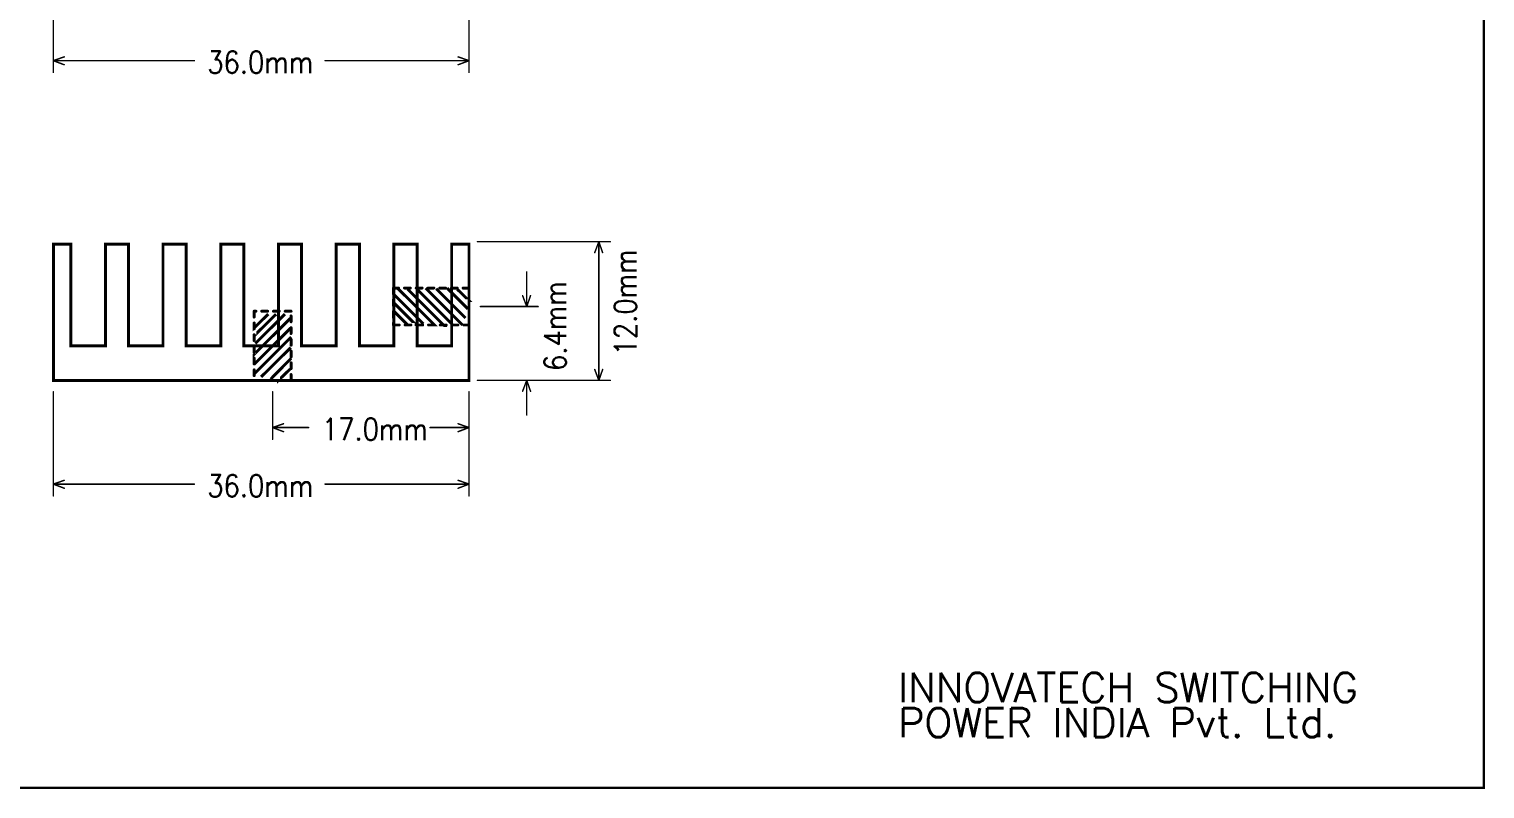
# Model space of a CAD drawing. Extents: x 2.21 to 9.98, y 0.91 to 8.6.
# Drawn here: x 5.013 to 9.98, y 0.913 to 3.506 of the extents above; entities that cross this region are included whole.
import ezdxf

# ---------------------------------------------------------------- set-up
doc = ezdxf.new("R2010")
doc.units = 0
doc.header["$LTSCALE"] = 25
doc.layers.get('0').update_dxf_attribs({"linetype": 'CONTINUOUS'})
doc.styles.get("Standard").update_dxf_attribs({"font": 'simplex'})

# ---------------------------------------------------------------- blocks, each defined once
blk = doc.blocks.new('DISC')
at = {"color": 0, "const_width": 0.5}
blk.add_lwpolyline([(0, 0.25, 1), (0, -0.25, 1)], format="xyb", close=True, dxfattribs=at)

msp = doc.modelspace()

# ---------------------------------------------------------------- linework, layer by layer
at = {"color": 1, "const_width": 0.008}
msp.add_lwpolyline([(2.209, 0.917), (9.976, 0.917), (9.976, 8.596), (2.209, 8.596), (2.209, 0.917)], dxfattribs=at)
at = {"color": 3}
for points, const_width in [([(5.096, 3.898), (5.096, 3.358)], 0.005), ([(6.514, 3.898), (6.514, 3.358)], 0.005), ([(5.096, 3.398), (5.133, 3.411)], 0.005), ([(5.096, 3.398), (5.577, 3.398)], 0.005), ([(5.096, 3.398), (5.133, 3.384)], 0.005), ([(6.023, 3.398), (6.514, 3.398)], 0.005), ([(6.514, 3.398), (6.477, 3.411)], 0.005), ([(6.514, 3.398), (6.477, 3.384)], 0.005), ([(6.543, 2.78), (6.996, 2.78)], 0.005), ([(6.957, 2.78), (6.943, 2.743)], 0.005), ([(6.957, 2.78), (6.957, 2.307)], 0.005), ([(6.957, 2.78), (6.97, 2.743)], 0.005), ([(5.096, 2.307), (5.096, 2.772), (5.156, 2.772), (5.156, 2.425), (5.274, 2.425), (5.274, 2.772), (5.352, 2.772), (5.352, 2.425), (5.47, 2.425), (5.47, 2.772), (5.549, 2.772), (5.549, 2.425), (5.667, 2.425), (5.667, 2.772), (5.746, 2.772), (5.746, 2.425), (5.864, 2.425), (5.864, 2.772), (5.943, 2.772), (5.943, 2.425), (6.061, 2.425), (6.061, 2.772), (6.14, 2.772), (6.14, 2.425), (6.258, 2.425), (6.258, 2.772), (6.337, 2.772), (6.337, 2.425), (6.455, 2.425), (6.455, 2.772), (6.514, 2.772), (6.514, 2.307), (5.096, 2.307)], 0.01), ([(6.711, 2.559), (6.711, 2.677)], 0.005), ([(6.274, 2.622), (6.256, 2.622)], 0.01), ([(6.256, 2.622), (6.256, 2.602)], 0.01), ([(6.256, 2.582), (6.256, 2.562)], 0.01), ([(6.258, 2.6), (6.358, 2.5)], 0.01), ([(6.272, 2.62), (6.396, 2.496), (6.394, 2.496)], 0.01), ([(6.314, 2.622), (6.294, 2.622)], 0.01), ([(6.305, 2.618), (6.429, 2.494), (6.427, 2.494)], 0.01), ([(6.354, 2.622), (6.334, 2.622)], 0.01), ([(6.335, 2.62), (6.459, 2.496)], 0.01), ([(6.366, 2.622), (6.492, 2.496)], 0.01), ([(6.394, 2.622), (6.374, 2.622)], 0.01), ([(6.402, 2.62), (6.502, 2.52)], 0.01), ([(6.434, 2.622), (6.414, 2.622)], 0.01), ([(6.439, 2.622), (6.51, 2.551)], 0.01), ([(6.474, 2.622), (6.454, 2.622)], 0.01), ([(6.474, 2.618), (6.514, 2.579), (6.512, 2.579)], 0.01), ([(6.514, 2.622), (6.494, 2.622)], 0.01), ([(6.514, 2.616), (6.514, 2.622)], 0.01), ([(6.514, 2.576), (6.514, 2.596)], 0.01), ([(6.711, 2.559), (6.697, 2.596)], 0.005), ([(6.711, 2.559), (6.724, 2.596)], 0.005), ([(5.787, 2.543), (5.781, 2.543)], 0.01), ([(5.781, 2.543), (5.781, 2.523)], 0.01), ([(5.829, 2.533), (5.781, 2.486), (5.781, 2.488)], 0.01), ([(5.856, 2.533), (5.783, 2.461), (5.783, 2.463)], 0.01), ([(5.886, 2.533), (5.785, 2.433)], 0.01), ([(5.827, 2.543), (5.807, 2.543)], 0.01), ([(5.867, 2.543), (5.847, 2.543)], 0.01), ([(5.907, 2.543), (5.887, 2.543)], 0.01), ([(6.256, 2.542), (6.256, 2.522)], 0.01), ([(6.258, 2.571), (6.331, 2.498), (6.329, 2.498)], 0.01), ([(6.258, 2.543), (6.305, 2.496), (6.303, 2.496)], 0.01), ([(6.514, 2.536), (6.514, 2.556)], 0.01), ([(6.553, 2.559), (6.75, 2.559)], 0.005), ([(5.906, 2.52), (5.781, 2.396), (5.781, 2.398)], 0.01), ([(5.781, 2.503), (5.781, 2.483)], 0.01), ([(5.906, 2.486), (5.781, 2.362)], 0.01), ([(5.907, 2.507), (5.907, 2.527)], 0.01), ([(5.907, 2.467), (5.907, 2.487)], 0.01), ([(6.256, 2.502), (6.256, 2.496)], 0.01), ([(6.256, 2.496), (6.276, 2.496)], 0.01), ([(6.296, 2.496), (6.316, 2.496)], 0.01), ([(6.336, 2.496), (6.356, 2.496)], 0.01), ([(6.376, 2.496), (6.396, 2.496)], 0.01), ([(6.416, 2.496), (6.436, 2.496)], 0.01), ([(6.456, 2.496), (6.476, 2.496)], 0.01), ([(6.496, 2.496), (6.514, 2.496)], 0.01), ([(6.514, 2.496), (6.514, 2.516)], 0.01), ([(5.781, 2.463), (5.781, 2.443)], 0.01), ([(5.907, 2.455), (5.781, 2.329)], 0.01), ([(5.907, 2.427), (5.907, 2.447)], 0.01), ([(5.781, 2.423), (5.781, 2.403)], 0.01), ([(5.781, 2.383), (5.781, 2.363)], 0.01), ([(5.906, 2.419), (5.805, 2.319)], 0.01), ([(5.907, 2.382), (5.837, 2.311)], 0.01), ([(5.907, 2.387), (5.907, 2.407)], 0.01), ([(5.781, 2.343), (5.781, 2.323)], 0.01), ([(5.904, 2.346), (5.864, 2.307), (5.864, 2.309)], 0.01), ([(5.907, 2.347), (5.907, 2.367)], 0.01), ([(6.957, 2.307), (6.943, 2.344)], 0.005), ([(6.957, 2.307), (6.97, 2.344)], 0.005), ([(5.781, 2.307), (5.801, 2.307)], 0.01), ([(5.821, 2.307), (5.841, 2.307)], 0.01), ([(5.861, 2.307), (5.881, 2.307)], 0.01), ([(5.901, 2.307), (5.907, 2.307)], 0.01), ([(5.907, 2.307), (5.907, 2.327)], 0.01), ([(6.543, 2.307), (6.996, 2.307)], 0.005), ([(6.553, 2.307), (6.75, 2.307)], 0.005), ([(6.711, 2.307), (6.697, 2.27)], 0.005), ([(6.711, 2.307), (6.711, 2.189)], 0.005), ([(6.711, 2.307), (6.724, 2.27)], 0.005), ([(5.096, 2.268), (5.096, 1.913)], 0.005), ([(5.844, 2.268), (5.844, 2.106)], 0.005), ([(6.514, 2.268), (6.514, 2.106)], 0.005), ([(6.514, 2.268), (6.514, 1.913)], 0.005), ([(5.844, 2.146), (5.881, 2.159)], 0.005), ([(5.844, 2.146), (5.967, 2.146)], 0.005), ([(5.844, 2.146), (5.881, 2.132)], 0.005), ([(6.381, 2.146), (6.514, 2.146)], 0.005), ([(6.514, 2.146), (6.477, 2.159)], 0.005), ([(6.514, 2.146), (6.477, 2.132)], 0.005), ([(5.096, 1.953), (5.133, 1.966)], 0.005), ([(5.096, 1.953), (5.577, 1.953)], 0.005), ([(5.096, 1.953), (5.133, 1.939)], 0.005), ([(6.023, 1.953), (6.514, 1.953)], 0.005), ([(6.514, 1.953), (6.477, 1.966)], 0.005), ([(6.514, 1.953), (6.477, 1.939)], 0.005)]:
    msp.add_lwpolyline(points, dxfattribs=dict(at, const_width=const_width))

# ---------------------------------------------------------------- block references
for p, xscale, yscale in [((5.096, 3.398), 0.005, 0.005), ((5.096, 3.398), 0.005, 0.005), ((5.096, 3.398), 0.005, 0.005), ((5.133, 3.411), 0.005, 0.005), ((5.133, 3.384), 0.005, 0.005), ((5.577, 3.398), 0.005, 0.005), ((6.023, 3.398), 0.005, 0.005), ((6.477, 3.411), 0.005, 0.005), ((6.477, 3.384), 0.005, 0.005), ((6.514, 3.398), 0.005, 0.005), ((6.514, 3.398), 0.005, 0.005), ((6.514, 3.398), 0.005, 0.005), ((5.096, 3.358), 0.005, 0.005), ((6.514, 3.358), 0.005, 0.005), ((6.543, 2.78), 0.005, 0.005), ((6.957, 2.78), 0.005, 0.005), ((6.957, 2.78), 0.005, 0.005), ((6.957, 2.78), 0.005, 0.005), ((6.996, 2.78), 0.005, 0.005), ((6.943, 2.743), 0.005, 0.005), ((6.97, 2.743), 0.005, 0.005), ((6.711, 2.677), 0.005, 0.005), ((6.256, 2.622), 0.01, 0.01), ((6.256, 2.622), 0.01, 0.01), ((6.256, 2.602), 0.01, 0.01), ((6.256, 2.582), 0.01, 0.01), ((6.274, 2.622), 0.01, 0.01), ((6.294, 2.622), 0.01, 0.01), ((6.314, 2.622), 0.01, 0.01), ((6.334, 2.622), 0.01, 0.01), ((6.354, 2.622), 0.01, 0.01), ((6.374, 2.622), 0.01, 0.01), ((6.394, 2.622), 0.01, 0.01), ((6.414, 2.622), 0.01, 0.01), ((6.434, 2.622), 0.01, 0.01), ((6.454, 2.622), 0.01, 0.01), ((6.474, 2.622), 0.01, 0.01), ((6.494, 2.622), 0.01, 0.01), ((6.514, 2.622), 0.01, 0.01), ((6.514, 2.622), 0.01, 0.01), ((6.514, 2.616), 0.01, 0.01), ((6.514, 2.596), 0.01, 0.01), ((6.697, 2.596), 0.005, 0.005), ((6.724, 2.596), 0.005, 0.005), ((5.781, 2.543), 0.01, 0.01), ((5.781, 2.543), 0.01, 0.01), ((5.787, 2.543), 0.01, 0.01), ((5.807, 2.543), 0.01, 0.01), ((5.827, 2.543), 0.01, 0.01), ((5.847, 2.543), 0.01, 0.01), ((5.867, 2.543), 0.01, 0.01), ((5.887, 2.543), 0.01, 0.01), ((5.907, 2.543), 0.01, 0.01), ((6.256, 2.562), 0.01, 0.01), ((6.256, 2.542), 0.01, 0.01), ((6.514, 2.576), 0.01, 0.01), ((6.514, 2.556), 0.01, 0.01), ((6.514, 2.536), 0.01, 0.01), ((6.553, 2.559), 0.005, 0.005), ((6.711, 2.559), 0.005, 0.005), ((6.711, 2.559), 0.005, 0.005), ((6.711, 2.559), 0.005, 0.005), ((6.75, 2.559), 0.005, 0.005), ((5.781, 2.523), 0.01, 0.01), ((5.781, 2.503), 0.01, 0.01), ((5.781, 2.483), 0.01, 0.01), ((5.907, 2.527), 0.01, 0.01), ((5.907, 2.507), 0.01, 0.01), ((5.907, 2.487), 0.01, 0.01), ((6.256, 2.522), 0.01, 0.01), ((6.256, 2.502), 0.01, 0.01), ((6.256, 2.496), 0.01, 0.01), ((6.256, 2.496), 0.01, 0.01), ((6.276, 2.496), 0.01, 0.01), ((6.296, 2.496), 0.01, 0.01), ((6.316, 2.496), 0.01, 0.01), ((6.336, 2.496), 0.01, 0.01), ((6.356, 2.496), 0.01, 0.01), ((6.376, 2.496), 0.01, 0.01), ((6.396, 2.496), 0.01, 0.01), ((6.416, 2.496), 0.01, 0.01), ((6.436, 2.496), 0.01, 0.01), ((6.456, 2.496), 0.01, 0.01), ((6.476, 2.496), 0.01, 0.01), ((6.496, 2.496), 0.01, 0.01), ((6.514, 2.516), 0.01, 0.01), ((6.514, 2.496), 0.01, 0.01), ((6.514, 2.496), 0.01, 0.01), ((5.781, 2.463), 0.01, 0.01), ((5.781, 2.443), 0.01, 0.01), ((5.907, 2.467), 0.01, 0.01), ((5.907, 2.447), 0.01, 0.01), ((5.781, 2.423), 0.01, 0.01), ((5.781, 2.403), 0.01, 0.01), ((5.781, 2.383), 0.01, 0.01), ((5.907, 2.427), 0.01, 0.01), ((5.907, 2.407), 0.01, 0.01), ((5.907, 2.387), 0.01, 0.01), ((5.781, 2.363), 0.01, 0.01), ((5.781, 2.343), 0.01, 0.01), ((5.907, 2.367), 0.01, 0.01), ((5.907, 2.347), 0.01, 0.01), ((6.943, 2.344), 0.005, 0.005), ((6.97, 2.344), 0.005, 0.005), ((5.781, 2.323), 0.01, 0.01), ((5.781, 2.307), 0.01, 0.01), ((5.801, 2.307), 0.01, 0.01), ((5.821, 2.307), 0.01, 0.01), ((5.841, 2.307), 0.01, 0.01), ((5.861, 2.307), 0.01, 0.01), ((5.881, 2.307), 0.01, 0.01), ((5.901, 2.307), 0.01, 0.01), ((5.907, 2.327), 0.01, 0.01), ((5.907, 2.307), 0.01, 0.01), ((5.907, 2.307), 0.01, 0.01), ((6.543, 2.307), 0.005, 0.005), ((6.553, 2.307), 0.005, 0.005), ((6.711, 2.307), 0.005, 0.005), ((6.711, 2.307), 0.005, 0.005), ((6.711, 2.307), 0.005, 0.005), ((6.75, 2.307), 0.005, 0.005), ((6.957, 2.307), 0.005, 0.005), ((6.957, 2.307), 0.005, 0.005), ((6.957, 2.307), 0.005, 0.005), ((6.996, 2.307), 0.005, 0.005), ((5.096, 2.268), 0.005, 0.005), ((5.844, 2.268), 0.005, 0.005), ((6.514, 2.268), 0.005, 0.005), ((6.514, 2.268), 0.005, 0.005), ((6.697, 2.27), 0.005, 0.005), ((6.724, 2.27), 0.005, 0.005), ((6.711, 2.189), 0.005, 0.005), ((5.844, 2.146), 0.005, 0.005), ((5.844, 2.146), 0.005, 0.005), ((5.844, 2.146), 0.005, 0.005), ((5.881, 2.159), 0.005, 0.005), ((5.967, 2.146), 0.005, 0.005), ((6.381, 2.146), 0.005, 0.005), ((6.477, 2.159), 0.005, 0.005), ((6.514, 2.146), 0.005, 0.005), ((6.514, 2.146), 0.005, 0.005), ((6.514, 2.146), 0.005, 0.005), ((5.844, 2.106), 0.005, 0.005), ((5.881, 2.132), 0.005, 0.005), ((6.477, 2.132), 0.005, 0.005), ((6.514, 2.106), 0.005, 0.005), ((5.096, 1.953), 0.005, 0.005), ((5.096, 1.953), 0.005, 0.005), ((5.096, 1.953), 0.005, 0.005), ((5.133, 1.966), 0.005, 0.005), ((5.133, 1.939), 0.005, 0.005), ((5.577, 1.953), 0.005, 0.005), ((6.023, 1.953), 0.005, 0.005), ((6.477, 1.966), 0.005, 0.005), ((6.477, 1.939), 0.005, 0.005), ((6.514, 1.953), 0.005, 0.005), ((6.514, 1.953), 0.005, 0.005), ((6.514, 1.953), 0.005, 0.005), ((5.096, 1.913), 0.005, 0.005), ((6.514, 1.913), 0.005, 0.005)]:
    msp.add_blockref('DISC', p, dxfattribs=dict(at, xscale=xscale, yscale=yscale))

# ---------------------------------------------------------------- texts
at = {"color": 3, "width": 0.866}
for s, p in [('36.0mm', (5.621, 3.355)), ('17.0mm', (6.012, 2.103)), ('36.0mm', (5.621, 1.91))]:
    msp.add_text(s, height=0.075, dxfattribs=at).set_placement(p)
for s, p in [('12.0mm', (7.085, 2.392)), ('6.4mm', (6.846, 2.339))]:
    msp.add_text(s, height=0.075, rotation=90, dxfattribs=at).set_placement(p)
at = {"color": 3}
for s, p in [('INNOVATECH SWITCHING ', (7.978, 1.209)), ('POWER INDIA Pvt. Ltd.', (7.978, 1.089))]:
    msp.add_text(s, height=0.1, dxfattribs=at).set_placement(p)

doc.saveas('drawing.dxf')
